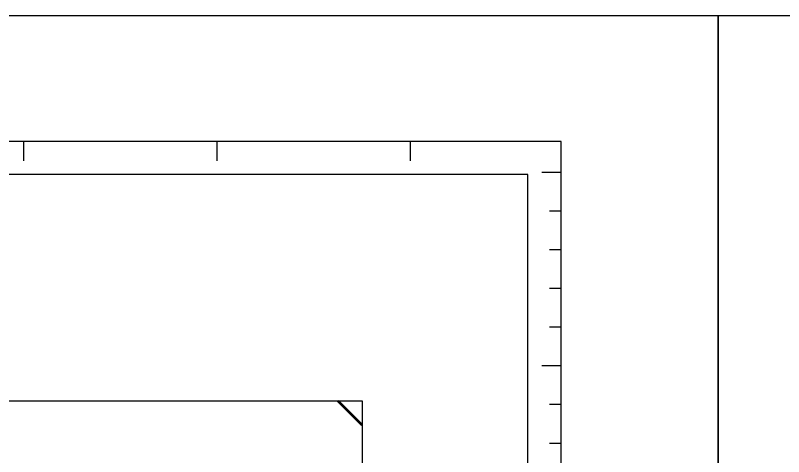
# Model space of a CAD drawing. Header units: millimetres. Extents: x 91591 to 1353697, y 75729 to 160586.
# Drawn here: x 786119 to 813965, y 144602 to 160586 of the extents above; entities that cross this region are included whole.
import ezdxf

# ---------------------------------------------------------------- set-up
doc = ezdxf.new("R2010")
doc.units = ezdxf.units.MM
doc.linetypes.add('HID', pattern=[2.5, 1.5, -1])
doc.linetypes.add('HIDDEN', pattern=[0.375, 0.25, -0.125])
doc.layers.add('8', color=8, linetype='Continuous')
doc.layers.add('S-FND_OUTLINE_공동주택 기초', color=1, linetype='HID')
doc.layers.add('DEFPOINT', color=142, linetype='Continuous', plot=False)

# ---------------------------------------------------------------- blocks, each defined once
blk = doc.blocks.new('zw$9A02')
at = {"color": 7}
for p, q in [((71114, -3425), (71114, -3951)), ((76372, -3425), (76372, -3951)), ((81630, -3425), (81630, -3951)), ((85731, -4267), (85205, -4267)), ((85731, -5318), (85415, -5318)), ((85731, -6370), (85415, -6370)), ((85731, -7421), (85415, -7421)), ((85731, -8473), (85415, -8473)), ((85731, -9525), (85205, -9525)), ((85731, -10576), (85415, -10576)), ((85731, -11628), (85415, -11628))]:
    blk.add_line(p, q, dxfattribs=at)
blk.add_lwpolyline([(0, -63643), (0, 0), (90000, 0), (90000, -63643)], close=True)
at = {"color": 4}
blk.add_lwpolyline([(3810, -61579), (85731, -61579), (85731, -3425), (3810, -3425)], close=True, dxfattribs=at)
at = {"layer": 'DEFPOINT', "color": 150}
blk.add_lwpolyline([(4710, -56999), (84831, -56999), (84831, -4325), (4710, -4325)], close=True, dxfattribs=at)
blk = doc.blocks.new('zw$D357')
blk.add_lwpolyline([(-70457, 878), (0, 878), (0, -57059), (-70457, -57059)], close=True)
at = {"layer": 'S-FND_OUTLINE_공동주택 기초', "linetype": 'HIDDEN', "ltscale": 0.5, "const_width": 100}
blk.add_lwpolyline([(-878, 878), (0, 0)], dxfattribs=at)

msp = doc.modelspace()

# ---------------------------------------------------------------- block references
at = {"xscale": 1.333333333333333, "yscale": 1.333333333333333, "zscale": 1.333333333333333}
for p in [(691590.8, 160586.4), (811590.8, 160586.4)]:
    msp.add_blockref('zw$9A02', p, dxfattribs=at)
at = {"layer": '8'}
msp.add_blockref('zw$D357', (798689, 145741.8), dxfattribs=at)

doc.saveas('drawing.dxf')
